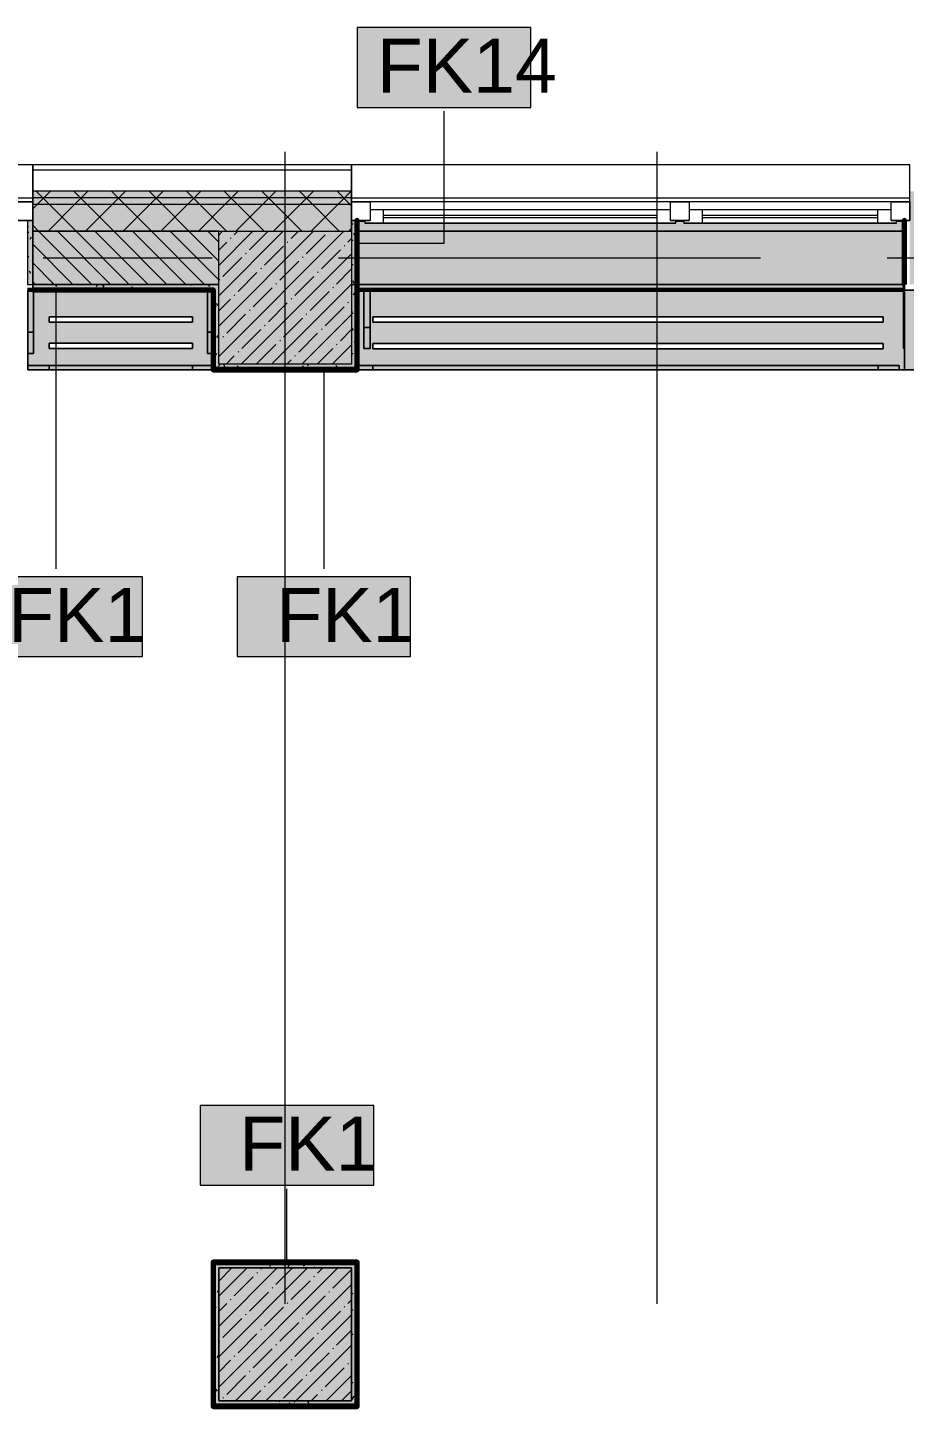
# Model space of a CAD drawing. Header units: millimetres. Extents: x -3817 to 677485, y -22715 to 103890.
# Drawn here: x 621776 to 625075, y 24556 to 29743 of the extents above; entities that cross this region are included whole.
import ezdxf

# ---------------------------------------------------------------- set-up
doc = ezdxf.new("R2010")
doc.units = ezdxf.units.MM
doc.layers.add('PDF _Геометрия', color=7, linetype='Continuous', true_color=0x1d1d1d)
doc.layers.add('PDF _Сплошная заливка', color=7, linetype='Continuous', true_color=0xffffff)
doc.layers.add('PDF _Текст', color=7, linetype='Continuous')
doc.styles.add('PDF GOST-Common', font='arial.ttf')

msp = doc.modelspace()

# ---------------------------------------------------------------- hatches: boundary and pattern name
at = {"layer": 'PDF _Сплошная заливка', "transparency": 33554559}
h = msp.add_hatch(color=256, dxfattribs=at)
h.paths.add_polyline_path([(637045.5, 29076.9), (637045.5, 29126.9), (632535.5, 29126.9), (632535.5, 29076.9), (635653.2, 29076.9)], flags=0)
h.paths.add_polyline_path([(629435.5, 29076.9), (629435.5, 29126.9), (628535.5, 29126.9), (628535.5, 29076.9), (629098, 29076.9)], flags=0)
h.paths.add_polyline_path([(626435.5, 29076.9), (626435.5, 29126.9), (625095.5, 29126.9), (625095.5, 29076.9), (626184.5, 29076.9)], flags=0)
h.paths.add_polyline_path([(622995.5, 29076.9), (622995.5, 29126.9), (621795.5, 29126.9), (621795.5, 29076.9), (622542.8, 29076.9)], flags=0)
h.paths.add_polyline_path([(619295.5, 29076.9), (619295.5, 29126.9), (615045.5, 29126.9), (615045.5, 29076.9), (618901, 29076.9)], flags=0)
h.paths.add_polyline_path([(614145.5, 29076.9), (614145.5, 29126.9), (612045.5, 29126.9), (612045.5, 29076.9), (613802.5, 29076.9)], flags=0)
h.paths.add_polyline_path([(611145.5, 29076.9), (611145.5, 29126.9), (610045.5, 29126.9), (610045.5, 29076.9), (610889, 29076.9)], flags=0)
h.paths.add_polyline_path([(606945.5, 29076.9), (606945.5, 29126.9), (605445.5, 29126.9), (605445.5, 29076.9), (606518.9, 29076.9)], flags=0)
h.paths.add_polyline_path([(602945.5, 29076.9), (602945.5, 29126.9), (601845.7, 29126.9), (601845.7, 29076.9), (602148.7, 29076.9)], flags=0)
h.paths.add_polyline_path([(600692, 29076.9), (600945.7, 29076.9), (600945.7, 29126.9), (599845.5, 29126.9), (599845.5, 29076.9)], flags=0)
h.paths.add_polyline_path([(596745.5, 29076.9), (596745.5, 29126.9), (594245.5, 29126.9), (594245.5, 29076.9), (596321.9, 29076.9)], flags=0)
h = msp.add_hatch(color=256, dxfattribs=at)
h.paths.add_polyline_path([(637045.5, 28976.9), (637045.5, 29076.9), (632535.5, 29076.9), (632535.5, 28976.9), (635653.2, 28976.9)], flags=0)
h.paths.add_polyline_path([(628535.5, 28976.9), (629435.5, 28976.9), (629435.5, 29076.9), (628535.5, 29076.9)], flags=0)
h.paths.add_polyline_path([(626435.5, 28976.9), (626435.5, 29076.9), (625095.5, 29076.9), (625095.5, 28976.9), (626184.5, 28976.9)], flags=0)
h.paths.add_polyline_path([(622995.5, 28976.9), (622995.5, 29076.9), (621795.5, 29076.9), (621795.5, 28976.9), (622542.8, 28976.9)], flags=0)
h.paths.add_polyline_path([(619295.5, 28976.9), (619295.5, 29076.9), (615045.5, 29076.9), (615045.5, 28976.9), (618901, 28976.9)], flags=0)
h.paths.add_polyline_path([(614145.5, 28976.9), (614145.5, 29076.9), (612045.5, 29076.9), (612045.5, 28976.9), (613802.5, 28976.9)], flags=0)
h.paths.add_polyline_path([(611145.5, 28976.9), (611145.5, 29076.9), (610045.5, 29076.9), (610045.5, 28976.9), (610889, 28976.9)], flags=0)
h.paths.add_polyline_path([(606945.5, 28976.9), (606945.5, 29076.9), (605445.5, 29076.9), (605445.5, 28976.9), (606518.9, 28976.9)], flags=0)
h.paths.add_polyline_path([(602945.5, 28976.9), (602945.5, 29076.9), (601845.7, 29076.9), (601845.7, 28976.9), (602148.7, 28976.9)], flags=0)
h.paths.add_polyline_path([(600945.7, 28976.9), (600945.7, 29076.9), (599845.5, 29076.9), (599845.5, 28976.9), (600692, 28976.9)], flags=0)
h.paths.add_polyline_path([(596745.5, 28976.9), (596745.5, 29076.9), (594345.5, 29076.9), (594345.5, 28976.9), (596321.9, 28976.9)], flags=0)
at = {"layer": 'PDF _Сплошная заливка', "true_color": 0xeae6de, "transparency": 33554559}
h = msp.add_hatch(color=254, dxfattribs=at)
h.paths.add_polyline_path([(625075.8, 28455.2), (625074.5, 29015.1), (625045.5, 29015.1), (625045.5, 29006.9), (624245.5, 29006.9), (624245.5, 29015.1), (624215.5, 29015.1), (624215.5, 29006.9), (623045.5, 29006.9), (623045.5, 29015.1), (623016.5, 29015.1), (623015.5, 28455.9), (623999.5, 28455.2)], flags=0)
h.paths.add_polyline_path([(624995.8, 28534.9), (623075.8, 28534.9), (623075.8, 28554.9), (624995.8, 28554.9)], flags=0)
h.paths.add_polyline_path([(624995.8, 28634.9), (623075.8, 28634.9), (623075.8, 28654.9), (624995.8, 28654.9)], flags=0)
at = {"layer": 'PDF _Сплошная заливка', "transparency": 33554559}
h = msp.add_hatch(color=256, dxfattribs=at)
h.paths.add_polyline_path([(636385.5, 28776.9), (636385.5, 28976.9), (633335.5, 28976.9), (633335.5, 28776.9), (635653.2, 28776.9)], flags=0)
h.paths.add_polyline_path([(632835.5, 28776.9), (632835.5, 28976.9), (632535.5, 28976.9), (632535.5, 28776.9), (632739.8, 28776.9)], flags=0)
h.paths.add_polyline_path([(628935.5, 28776.9), (628935.5, 28976.9), (628535.5, 28976.9), (628535.5, 28776.9)], flags=0)
h.paths.add_polyline_path([(626245.5, 28776.9), (626435.5, 28776.9), (626435.5, 28976.9), (626225.5, 28976.9), (626225.5, 28776.9)], flags=0)
h.paths.add_polyline_path([(625725.5, 28776.9), (625725.5, 28976.9), (625095.5, 28976.9), (625095.5, 28776.9), (625456.2, 28776.9)], flags=0)
h.paths.add_polyline_path([(622495.5, 28776.9), (622495.5, 28976.9), (621795.5, 28976.9), (621795.5, 28776.9), (621814.4, 28776.9)], flags=0)
h.paths.add_polyline_path([(618966.5, 28776.9), (619295.5, 28776.9), (619295.5, 28976.9), (618945.5, 28976.9), (618945.5, 28776.9), (618965.5, 28776.9)], flags=0)
h.paths.add_polyline_path([(618172.6, 28776.9), (618345.5, 28776.9), (618345.5, 28976.9), (615045.5, 28976.9), (615045.5, 28776.9), (617835.1, 28776.9)], flags=0)
h.paths.add_polyline_path([(614145.5, 28776.9), (614145.5, 28976.9), (612045.5, 28976.9), (612045.5, 28776.9), (612320.5, 28776.9), (612320.5, 28974.4), (612920.5, 28974.4), (612920.5, 28776.9), (613802.5, 28776.9)], flags=0)
h.paths.add_polyline_path([(611145.5, 28776.9), (611145.5, 28976.9), (610045.5, 28976.9), (610045.5, 28776.9), (610889, 28776.9)], flags=0)
h.paths.add_polyline_path([(606345.5, 28776.9), (606345.5, 28976.9), (605445.5, 28976.9), (605445.5, 28776.9)], flags=0)
h.paths.add_polyline_path([(602945.5, 28776.9), (602945.5, 28976.9), (601845.7, 28976.9), (601845.7, 28776.9), (602148.7, 28776.9)], flags=0)
h.paths.add_polyline_path([(600945.5, 28776.9), (600945.7, 28776.9), (600945.5, 28976.9)], flags=0)
h.paths.add_polyline_path([(600345.5, 28776.9), (600345.5, 28976.9), (599845.5, 28976.9), (599845.5, 28776.9)], flags=0)
h.paths.add_polyline_path([(596745.5, 28776.9), (596745.5, 28976.9), (594945.5, 28976.9), (594945.5, 28776.9), (596590.4, 28776.9)], flags=0)
for points in [[(622495.5, 28476.9), (622995.5, 28476.9), (622995.5, 28976.9), (622495.5, 28976.9), (622495.5, 28776.9)], [(623015.5, 28456.9), (623015.5, 28476.9), (622495.5, 28475.3), (622495.5, 28456.9), (622542.8, 28456.9)], [(622995.5, 25076.9), (623015.5, 25076.9), (623015.5, 25096.9), (622475.5, 25096.9), (622475.5, 25076.9), (622495.5, 25076.9)], [(622995.5, 24556.9), (623015.5, 24556.9), (623015.5, 24576.9), (622495.5, 24576.9), (622495.5, 24556.9)]]:
    msp.add_hatch(color=256, dxfattribs=at).paths.add_polyline_path(points)
h = msp.add_hatch(color=256, dxfattribs=at)
h.paths.add_polyline_path([(622475.5, 28756.9), (622495.5, 28756.9), (622495.5, 28776.9), (621795.5, 28776.9), (621795.5, 28756.9), (621814.4, 28756.9)], flags=0)
h.paths.add_polyline_path([(618965.5, 28756.9), (619295.5, 28756.9), (619295.5, 28776.9), (618965.5, 28776.9)], flags=0)
at = {"layer": 'PDF _Сплошная заливка', "true_color": 0xeae6de, "transparency": 33554559}
h = msp.add_hatch(color=254, dxfattribs=at)
h.paths.add_polyline_path([(622475.5, 28455.2), (622474.5, 28456.9), (622474.5, 28755.1), (621777.1, 28755.1), (621777.1, 28455.2), (622474.5, 28455.2)], flags=0)
h.paths.add_polyline_path([(621857.1, 28535.2), (621857.1, 28555.2), (622397.3, 28555.2), (622397.3, 28535.2)], flags=0)
h.paths.add_polyline_path([(621857.1, 28635.2), (621857.1, 28655.2), (622397.3, 28655.2), (622397.3, 28635.2)], flags=0)
h = msp.add_hatch(color=254, dxfattribs=at)
h.paths.add_polyline_path([(625725.5, 28455.2), (625704.5, 28456.9), (625704.5, 28755.1), (625075, 28755.1), (625075, 28455.2), (625705.5, 28455.2)], flags=0)
h.paths.add_polyline_path([(625655.3, 28535.2), (625155, 28535.2), (625155, 28555.2), (625655.3, 28555.2)], flags=0)
h.paths.add_polyline_path([(625655.3, 28635.2), (625155, 28635.2), (625155, 28655.2), (625655.3, 28655.2)], flags=0)

# ---------------------------------------------------------------- linework, layer by layer
at = {"layer": 'PDF _Геометрия', "color": 7, "lineweight": 9}
for points in [[(623669.9, 29742.8), (623016.8, 29742.8), (623016.8, 29442.8), (623669.9, 29442.8)], [(621795.5, 28776.9), (622495.5, 28776.9), (622495.5, 28976.9), (622995.5, 28976.9), (622995.5, 28476.9), (622495.5, 28476.9), (622495.5, 28776.9)], [(622208.7, 27676.6), (621555.6, 27676.6), (621555.6, 27376.6), (622208.7, 27376.6)], [(623217.5, 27676.6), (622564.4, 27676.6), (622564.4, 27376.6), (623217.5, 27376.6)], [(623078.5, 25688), (622425.4, 25688), (622425.4, 25388), (623078.5, 25388)], [(622995.5, 25076.9), (622495.5, 25076.9), (622495.5, 24576.9), (622995.5, 24576.9)]]:
    msp.add_lwpolyline(points, close=True, dxfattribs=at)
for points in [[(623019.5, 28931.7), (623343.4, 28931.7), (623343.4, 29429)], [(622995.5, 29206.9), (621795.5, 29206.9)], [(622995.5, 29126.9), (621795.5, 29126.9)], [(622995.5, 29101.9), (621795.5, 29101.9)], [(622995.5, 29076.9), (621795.5, 29076.9)], [(621795.5, 28756.9), (622475.5, 28756.9)], [(621882.2, 28756.4), (621882.2, 27706.7)], [(622475.5, 28755.9), (622475.5, 28456.9)], [(622891, 28456.4), (622891, 27706.7)], [(622752, 25097.4), (622752, 25374.1)]]:
    msp.add_lwpolyline(points, dxfattribs=at)
at = {"layer": 'PDF _Геометрия', "color": 253, "lineweight": 9, "true_color": 0xaaaaaa}
for points in [[(622745.5, 24941.5), (622745.5, 26774.9), (622745.5, 29274.9)], [(624145.5, 24941.5), (624145.5, 26774.9), (624145.5, 29274.9)], [(621795.5, 29086.9), (619295.5, 29086.9)], [(625095.5, 29086.9), (622995.5, 29086.9)], [(621725.5, 29016.9), (621795.5, 29016.9)], [(622995.5, 29016.9), (623065.5, 29016.9)], [(623115.5, 29036.9), (624145.5, 29036.9)], [(624145.5, 29026.9), (623115.5, 29026.9)], [(624195.5, 29016.9), (624265.5, 29016.9)], [(624315.5, 29036.9), (624975.5, 29036.9)], [(624975.5, 29026.9), (624315.5, 29026.9)], [(625025.5, 29016.9), (625095.5, 29016.9)], [(621835.2, 28876.9), (622470.2, 28876.9)], [(622946.4, 28876.9), (624533.9, 28876.9)], [(625010.2, 28876.9), (625645.2, 28876.9)]]:
    msp.add_lwpolyline(points, dxfattribs=at)
at = {"layer": 'PDF _Геометрия', "color": 9, "lineweight": 9, "true_color": 0xc0c0c0}
for points in [[(621795.5, 29016.9), (621795.5, 29226.9), (619295.5, 29226.9), (619295.5, 29016.9)], [(625095.5, 29016.9), (625095.5, 29226.9), (622995.5, 29226.9), (622995.5, 29016.9)], [(622475.5, 28456.9), (622495.5, 28456.9), (623015.5, 28456.9), (623015.5, 28476.9), (623015.5, 28776.9), (622995.5, 28776.9), (622995.5, 28476.9), (622495.5, 28476.9), (622495.5, 28756.9), (622495.5, 28776.9), (622495.5, 28976.9), (621795.5, 28976.9), (621795.5, 28776.9), (621795.5, 28756.9), (621775.5, 28756.9), (621795.5, 28756.9), (621795.5, 28776.9)]]:
    msp.add_lwpolyline(points, dxfattribs=at)
for points in [[(621795.5, 28976.9), (622995.5, 28976.9), (622995.5, 29226.9), (621795.5, 29226.9)], [(621795.5, 28776.9), (621795.5, 29016.9), (621775.5, 29016.9), (621775.5, 28776.9)], [(623015.5, 28776.9), (623015.5, 29016.9), (622995.5, 29016.9), (622995.5, 28776.9)], [(623015.5, 25076.9), (623015.5, 25096.9), (622475.5, 25096.9), (622475.5, 25076.9), (622475.5, 24556.9), (622495.5, 24556.9), (623015.5, 24556.9), (623015.5, 24576.9)], [(622995.5, 24576.9), (622495.5, 24576.9), (622495.5, 25076.9), (622995.5, 25076.9)]]:
    msp.add_lwpolyline(points, close=True, dxfattribs=at)
at = {"layer": 'PDF _Геометрия', "color": 116, "lineweight": 13, "true_color": 0x008040}
for points in [[(619295.5, 29101.9), (621795.5, 29101.9)], [(622995.5, 29101.9), (625095.5, 29101.9)]]:
    msp.add_lwpolyline(points, dxfattribs=at)
at = {"layer": 'PDF _Геометрия', "lineweight": 9}
for points in [[(621795.5, 29060.5), (621811.9, 29076.9), (621861.9, 29126.9)], [(622159.1, 28776.9), (621959.1, 28976.9), (621859.1, 29076.9), (621809.1, 29126.9)], [(621853.3, 28976.9), (621953.3, 29076.9), (622003.3, 29126.9)], [(622300.5, 28776.9), (622100.5, 28976.9), (622000.5, 29076.9), (621950.5, 29126.9)], [(621994.7, 28976.9), (622094.7, 29076.9), (622144.7, 29126.9)], [(622441.9, 28776.9), (622241.9, 28976.9), (622141.9, 29076.9), (622091.9, 29126.9)], [(622136.1, 28976.9), (622236.1, 29076.9), (622286.1, 29126.9)], [(622495.5, 28864.7), (622383.4, 28976.9), (622283.4, 29076.9), (622233.4, 29126.9)], [(622277.6, 28976.9), (622377.6, 29076.9), (622427.6, 29126.9)], [(622524.8, 28976.9), (622424.8, 29076.9), (622374.8, 29126.9)], [(622419, 28976.9), (622519, 29076.9), (622569, 29126.9)], [(622666.2, 28976.9), (622566.2, 29076.9), (622516.2, 29126.9)], [(622560.4, 28976.9), (622660.4, 29076.9), (622710.4, 29126.9)], [(622807.6, 28976.9), (622707.6, 29076.9), (622657.6, 29126.9)], [(622701.8, 28976.9), (622801.8, 29076.9), (622851.8, 29126.9)], [(622949, 28976.9), (622849, 29076.9), (622799, 29126.9)], [(622843.2, 28976.9), (622943.2, 29076.9), (622993.2, 29126.9)], [(622995.5, 29071.9), (622990.5, 29076.9), (622940.5, 29126.9)], [(622017.7, 28776.9), (621817.7, 28976.9), (621795.5, 28999.1)], [(622088.4, 28776.9), (621888.4, 28976.9)], [(622229.8, 28776.9), (622029.8, 28976.9)], [(622371.2, 28776.9), (622171.2, 28976.9)], [(622495.5, 28794), (622312.6, 28976.9)], [(622495.5, 28935.5), (622454.1, 28976.9)], [(622495.5, 28962.2), (622510.1, 28976.9)], [(622495.5, 28848.1), (622624.2, 28976.9)], [(622495.5, 28734.1), (622738.2, 28976.9)], [(622495.5, 28620), (622852.3, 28976.9)], [(622495.5, 28506), (622966.3, 28976.9)], [(622539.6, 28949.3), (622542, 28951.7)], [(622553.9, 28963.6), (622567.2, 28976.9)], [(622610.9, 28906.5), (622681.2, 28976.9)], [(622767.7, 28949.3), (622795.3, 28976.9)], [(622824.7, 28892.3), (622896, 28963.6)], [(622981.5, 28935), (622995.5, 28949)], [(622984.7, 28976.9), (622995.5, 28987.7)], [(621947, 28776.9), (621795.5, 28928.4)], [(622495.5, 28905.2), (622525.3, 28935)], [(622580.4, 28476.9), (622995.5, 28891.9)], [(622596.6, 28892.3), (622599, 28894.6)], [(622667.9, 28849.5), (622739.2, 28920.8)], [(622753.4, 28935), (622755.8, 28937.4)], [(622881.7, 28835.2), (622953, 28906.5)], [(622967.3, 28920.8), (622969.6, 28923.2)], [(621876.2, 28776.9), (621795.5, 28857.6)], [(622511.1, 28806.7), (622582.4, 28878)], [(622724.9, 28792.5), (622796.2, 28863.8)], [(622810.5, 28878), (622812.8, 28880.4)], [(622496.8, 28792.5), (622499.2, 28794.9)], [(622568.1, 28749.7), (622639.4, 28821)], [(622653.6, 28835.2), (622656, 28837.6)], [(622781.9, 28735.5), (622853.2, 28806.7)], [(622867.5, 28821), (622869.9, 28823.4)], [(622938.8, 28778.2), (622995.5, 28834.9)], [(621805.5, 28776.9), (621795.5, 28786.9)], [(622553.9, 28735.5), (622556.2, 28737.8)], [(622625.1, 28692.7), (622696.4, 28764)], [(622694.4, 28476.9), (622995.5, 28777.9)], [(622710.7, 28778.2), (622713, 28780.6)], [(622839, 28678.4), (622910.3, 28749.7)], [(622924.5, 28764), (622926.9, 28766.3)], [(622495.5, 28677.1), (622539.6, 28721.2)], [(622682.2, 28635.7), (622753.4, 28706.9)], [(622767.7, 28721.2), (622770.1, 28723.6)], [(622896, 28621.4), (622967.3, 28692.7)], [(622981.5, 28706.9), (622983.9, 28709.3)], [(622525.3, 28592.9), (622596.6, 28664.2)], [(622610.9, 28678.4), (622613.2, 28680.8)], [(622739.2, 28578.6), (622810.5, 28649.9)], [(622808.5, 28476.9), (622995.5, 28663.8)], [(622824.7, 28664.2), (622827.1, 28666.5)], [(622511.1, 28578.6), (622513.5, 28581)], [(622582.4, 28535.9), (622653.6, 28607.2)], [(622667.9, 28621.4), (622670.3, 28623.8)], [(622796.2, 28521.6), (622867.5, 28592.9)], [(622881.7, 28607.2), (622884.1, 28609.5)], [(622953, 28564.4), (622995.5, 28606.8)], [(622495.5, 28563), (622496.8, 28564.4)], [(622639.4, 28478.8), (622710.7, 28550.1)], [(622724.9, 28564.4), (622727.3, 28566.8)], [(622865.5, 28476.9), (622924.5, 28535.9)], [(622922.5, 28476.9), (622995.5, 28549.8)], [(622938.8, 28550.1), (622941.1, 28552.5)], [(622523.3, 28476.9), (622553.9, 28507.4)], [(622568.1, 28521.6), (622570.5, 28524)], [(622751.4, 28476.9), (622767.7, 28493.1)], [(622781.9, 28507.4), (622784.3, 28509.7)], [(622979.5, 28476.9), (622981.5, 28478.8)], [(622495.5, 24970.5), (622601.9, 25076.9)], [(622495.5, 24856.4), (622715.9, 25076.9)], [(622495.5, 24742.4), (622830, 25076.9)], [(622495.5, 24628.3), (622944, 25076.9)], [(622496.8, 25028.9), (622544.8, 25076.9)], [(622639.4, 25057.4), (622641.8, 25059.7)], [(622653.6, 25071.6), (622658.9, 25076.9)], [(622710.7, 25014.6), (622772.9, 25076.9)], [(622867.5, 25057.4), (622887, 25076.9)], [(622924.5, 25000.3), (622995.5, 25071.3)], [(622553.9, 24971.8), (622625.1, 25043.1)], [(622558, 24576.9), (622995.5, 25014.3)], [(622696.4, 25000.3), (622698.8, 25002.7)], [(622767.7, 24957.6), (622839, 25028.9)], [(622853.2, 25043.1), (622855.6, 25045.5)], [(622539.6, 24957.6), (622542, 24959.9)], [(622610.9, 24914.8), (622682.2, 24986.1)], [(622824.7, 24900.5), (622896, 24971.8)], [(622910.3, 24986.1), (622912.6, 24988.5)], [(622981.5, 24943.3), (622995.5, 24957.2)], [(622495.5, 24913.4), (622525.3, 24943.3)], [(622596.6, 24900.5), (622599, 24902.9)], [(622667.9, 24857.8), (622739.2, 24929.1)], [(622672.1, 24576.9), (622995.5, 24900.2)], [(622753.4, 24943.3), (622755.8, 24945.7)], [(622881.7, 24843.5), (622953, 24914.8)], [(622967.3, 24929.1), (622969.6, 24931.4)], [(622511.1, 24815), (622582.4, 24886.3)], [(622653.6, 24843.5), (622656, 24845.9)], [(622724.9, 24800.8), (622796.2, 24872)], [(622810.5, 24886.3), (622812.8, 24888.7)], [(622496.8, 24800.8), (622499.2, 24803.1)], [(622568.1, 24758), (622639.4, 24829.3)], [(622781.9, 24743.7), (622853.2, 24815)], [(622867.5, 24829.3), (622869.9, 24831.6)], [(622938.8, 24786.5), (622995.5, 24843.2)], [(622553.9, 24743.7), (622556.2, 24746.1)], [(622625.1, 24701), (622696.4, 24772.2)], [(622710.7, 24786.5), (622713, 24788.9)], [(622786.1, 24576.9), (622995.5, 24786.2)], [(622839, 24686.7), (622910.3, 24758)], [(622924.5, 24772.2), (622926.9, 24774.6)], [(622495.5, 24685.3), (622539.6, 24729.5)], [(622682.2, 24643.9), (622753.4, 24715.2)], [(622767.7, 24729.5), (622770.1, 24731.8)], [(622896, 24629.7), (622967.3, 24701)], [(622981.5, 24715.2), (622983.9, 24717.6)], [(622525.3, 24601.2), (622596.6, 24672.5)], [(622610.9, 24686.7), (622613.2, 24689.1)], [(622739.2, 24586.9), (622810.5, 24658.2)], [(622824.7, 24672.5), (622827.1, 24674.8)], [(622900.2, 24576.9), (622995.5, 24672.1)], [(622511.1, 24586.9), (622513.5, 24589.3)], [(622615.1, 24576.9), (622653.6, 24615.4)], [(622667.9, 24629.7), (622670.3, 24632.1)], [(622843.2, 24576.9), (622867.5, 24601.2)], [(622881.7, 24615.4), (622884.1, 24617.8)], [(622957.2, 24576.9), (622995.5, 24615.1)]]:
    msp.add_lwpolyline(points, dxfattribs=at)
at = {"layer": 'PDF _Геометрия', "color": 253, "lineweight": 13, "true_color": 0xaaaaaa}
for points in [[(621795.5, 29086.9), (621795.5, 29016.9), (621725.5, 29016.9), (621725.5, 29086.9)], [(623065.5, 29086.9), (623065.5, 29016.9), (622995.5, 29016.9), (622995.5, 29086.9)], [(623045.5, 29006.9), (624215.5, 29006.9), (624215.5, 29016.9), (624195.5, 29016.9), (624195.5, 29056.9), (623065.5, 29056.9), (623065.5, 29016.9), (623045.5, 29016.9)], [(624265.5, 29086.9), (624265.5, 29016.9), (624195.5, 29016.9), (624195.5, 29086.9)], [(624245.5, 29006.9), (625045.5, 29006.9), (625045.5, 29016.9), (625025.5, 29016.9), (625025.5, 29056.9), (624265.5, 29056.9), (624265.5, 29016.9), (624245.5, 29016.9)], [(625095.5, 29086.9), (625095.5, 29016.9), (625025.5, 29016.9), (625025.5, 29086.9)]]:
    msp.add_lwpolyline(points, close=True, dxfattribs=at)
for points in [[(623115.5, 29006.9), (623115.5, 29056.9)], [(624145.5, 29006.9), (624145.5, 29056.9)], [(624315.5, 29006.9), (624315.5, 29056.9)], [(624975.5, 29006.9), (624975.5, 29056.9)], [(624215.5, 29006.9), (623045.5, 29006.9)], [(625045.5, 29006.9), (624245.5, 29006.9)]]:
    msp.add_lwpolyline(points, dxfattribs=at)
at = {"layer": 'PDF _Геометрия', "color": 253, "lineweight": 9, "true_color": 0x9b9b9b}
for points in [[(621778.9, 28996.2), (621775.5, 28990.2)], [(622995.5, 29004.1), (623000.6, 29004.1)], [(623015.5, 29007.9), (623014.7, 29009.2)], [(621775.5, 28973.6), (621781.4, 28973.6)], [(621790.1, 28954.6), (621785.1, 28945.9)], [(623008.6, 28958.9), (623003.5, 28967.6)], [(622995.5, 28943.1), (623000.6, 28943.1)], [(623012.6, 28890.9), (623007.6, 28899.6)], [(623015.5, 28943.4), (623013.8, 28940.4)], [(621775.5, 28882.1), (621781.4, 28882.1)], [(621795.5, 28865.5), (621794.2, 28867.7)], [(622995.5, 28851.7), (623000.6, 28851.7)], [(621788, 28817.3), (621783, 28826.1)], [(623005.6, 28781.2), (623000.5, 28789.9)], [(623015.5, 28825), (623011.7, 28831.5)], [(621862.7, 28760.2), (621872.8, 28760.2)], [(621886.6, 28768.6), (621881.8, 28776.9)], [(621954.2, 28760.2), (621964.2, 28760.2)], [(621997.2, 28764.6), (621992.7, 28756.9)], [(622015.1, 28760.2), (622025.2, 28760.2)], [(622038.8, 28775.8), (622033.8, 28767.1)], [(622064.3, 28765.7), (622059.2, 28774.4)], [(622104.5, 28756.9), (622100.9, 28763.2)], [(622145, 28776.9), (622143.5, 28774.1)], [(622167.5, 28760.2), (622177.6, 28760.2)], [(622173.9, 28758.6), (622168.9, 28767.3)], [(622242.9, 28763.5), (622239.1, 28756.9)], [(622259, 28760.2), (622269, 28760.2)], [(622311, 28759.4), (622309.5, 28756.9)], [(622350.9, 28756.9), (622346.6, 28764.3)], [(622350.4, 28760.2), (622360.5, 28760.2)], [(622391.4, 28776.9), (622389.2, 28773)], [(622446.1, 28774.9), (622444.9, 28776.9)], [(622461.8, 28776.9), (622457.2, 28769)], [(623006.5, 28745), (623001.5, 28736.3)], [(622484.6, 28694.4), (622479.6, 28685.7)], [(622491.8, 28695.7), (622486.8, 28704.4)], [(622475.5, 28668.8), (622482.4, 28668.8)], [(622998.5, 28671.5), (622995.5, 28676.8)], [(622995.5, 28668.8), (623000.6, 28668.8)], [(623013.6, 28635.3), (623008.6, 28626.6)], [(622491.7, 28584.7), (622486.6, 28576)], [(622995.5, 28607.8), (623000.6, 28607.8)], [(623002.6, 28603.5), (622997.5, 28612.2)], [(622475.5, 28577.3), (622482.4, 28577.3)], [(623009.5, 28567.3), (623004.5, 28558.6)], [(622477.6, 28476.4), (622475.5, 28480.2)], [(622487.6, 28516.7), (622482.5, 28508)], [(622833, 28470.4), (622829.3, 28476.9)], [(622901.1, 28474.5), (622899.7, 28476.9)], [(622995.5, 28516.4), (623000.6, 28516.4)], [(622475.5, 28455.4), (622482.4, 28455.4)], [(622498.7, 28475.1), (622495.5, 28469.4), (622493.7, 28466.3)], [(622519.3, 28465.2), (622514.2, 28473.9)], [(622566.8, 28471), (622561.7, 28462.3)], [(622655.2, 28455.4), (622665.3, 28455.4)], [(622746.7, 28455.4), (622756.7, 28455.4)], [(622812.5, 28469.9), (622807.5, 28461.2)], [(622807.6, 28455.4), (622817.7, 28455.4)], [(622880.5, 28465.8), (622875.5, 28457.1)], [(622942.7, 28463.3), (622937.7, 28472)], [(622960, 28455.4), (622970.1, 28455.4)], [(622981.6, 28456.9), (622979.3, 28460.9)], [(622477.7, 25062.5), (622475.5, 25066.4)], [(622495.5, 25055.6), (622493.6, 25052.5)], [(622691.6, 25090.5), (622686.6, 25081.8)], [(622708.2, 25090), (622704.2, 25096.9)], [(622759.6, 25086.5), (622754.6, 25077.8)], [(622776.2, 25094.1), (622774.6, 25096.9)], [(622817.9, 25082.9), (622812.9, 25091.6)], [(622856.6, 25076.9), (622854.5, 25080.5)], [(622953.9, 25091.1), (622950.6, 25096.9)], [(622976.8, 25096.9), (622973.9, 25091.9)], [(622481.8, 24994.5), (622476.8, 25003.2)], [(623015.5, 25041.9), (623011.5, 25035)], [(622475.5, 24980.7), (622482.4, 24980.7)], [(622494.6, 24993.1), (622489.5, 24984.4)], [(622995.5, 24980.7), (623000.6, 24980.7)], [(622485.9, 24926.4), (622480.9, 24935.1)], [(622995.5, 24919.7), (623000.6, 24919.7)], [(622475.5, 24889.3), (622482.4, 24889.3)], [(622995.5, 24828.3), (623000.6, 24828.3)], [(623015.4, 24798), (623010.4, 24789.3)], [(622475.5, 24767.3), (622482.4, 24767.3)], [(622493.5, 24747.4), (622488.4, 24738.7)], [(623015.5, 24740.7), (623011, 24748.5)], [(622475.5, 24645.4), (622482.4, 24645.4)], [(622995.5, 24645.4), (623000.6, 24645.4)], [(623015.5, 24679.7), (623015.1, 24680.4)], [(622491.1, 24612.7), (622486, 24621.4)], [(623003.2, 24593.9), (622998.1, 24585.2)], [(622547.9, 24575.1), (622546.9, 24576.9)], [(622564.5, 24565.6), (622559.5, 24556.9)], [(622632.5, 24561.5), (622629.8, 24556.9)], [(622711.8, 24576.9), (622710.8, 24575.1)], [(622725.6, 24572.1), (622722.9, 24576.9)], [(622767.3, 24561), (622762.2, 24569.7)], [(622782.2, 24576.9), (622778.8, 24571)], [(622835.3, 24565), (622830.3, 24573.8)], [(622875.2, 24556.9), (622871.9, 24562.6)], [(622878.3, 24560.4), (622876.2, 24556.9)], [(622995.5, 24584.5), (623000.6, 24584.5)], [(623013, 24562.1), (623008, 24570.8)]]:
    msp.add_lwpolyline(points, dxfattribs=at)
at = {"layer": 'PDF _Геометрия', "color": 7, "lineweight": 70, "true_color": 0xffd2ff}
for points in [[(623016.5, 28776.9), (623016.5, 29016.9), (623015.5, 29016.9), (623015.5, 28776.9)], [(625075.5, 28776.9), (625075.5, 29016.9), (625074.5, 29016.9), (625074.5, 28776.9)]]:
    msp.add_lwpolyline(points, close=True, dxfattribs=at)
at = {"layer": 'PDF _Геометрия', "color": 8, "lineweight": 9, "true_color": 0x808080}
for points in [[(623045.5, 29015.1), (623016.5, 29015.1)], [(624245.5, 29015.1), (624215.5, 29015.1)], [(625074.5, 29015.1), (625045.5, 29015.1)], [(622474.5, 28755.1), (621777.1, 28755.1), (621777.1, 28455.2), (622477.3, 28455.2), (621777.1, 28455.2), (621777.1, 28755.1)], [(622397.3, 28655.2), (622397.3, 28635.2), (621857.1, 28635.2), (621857.1, 28655.2)], [(622397.3, 28655.2), (621857.1, 28655.2), (621857.1, 28635.2), (622397.3, 28635.2)], [(623075.8, 28654.9), (624995.8, 28654.9), (624995.8, 28634.9), (623075.8, 28634.9)], [(623075.8, 28654.9), (623075.8, 28634.9), (624995.8, 28634.9), (624995.8, 28654.9)], [(622397.3, 28555.2), (622397.3, 28535.2), (621857.1, 28535.2), (621857.1, 28555.2)], [(622397.3, 28555.2), (621857.1, 28555.2), (621857.1, 28535.2), (622397.3, 28535.2)], [(623075.8, 28554.9), (624995.8, 28554.9), (624995.8, 28534.9), (623075.8, 28534.9)], [(623075.8, 28554.9), (623075.8, 28534.9), (624995.8, 28534.9), (624995.8, 28554.9)], [(621777.1, 28455.2), (621777.1, 28471.2)]]:
    msp.add_lwpolyline(points, close=True, dxfattribs=at)
at = {"layer": 'PDF _Геометрия', "color": 9, "lineweight": 9, "true_color": 0xcbc7bf}
for points in [[(623016.5, 28976.9), (625074.5, 28976.9)], [(623016.5, 28776.9), (625075.8, 28776.9)], [(623016.5, 28756.9), (625075.8, 28756.9)]]:
    msp.add_lwpolyline(points, close=True, dxfattribs=at)
msp.add_lwpolyline([(623016.5, 28976.9), (625074.5, 28976.9)], dxfattribs=at)
at = {"layer": 'PDF _Геометрия', "color": 253, "lineweight": 9, "true_color": 0xaba79f}
for points in [[(625071.5, 28755.9), (625071.5, 28615.1), (625071.5, 28755.9), (625071.5, 28535.1), (625071.5, 28815.1), (625074.5, 28815.1)], [(625075, 28457.1), (625075, 28755.1)], [(622474.5, 28471.2), (621777.1, 28471.2), (622474.5, 28471.2)], [(622397.1, 28471.2), (621857.1, 28471.2), (622397.1, 28471.2)], [(623016.5, 28471.2), (625055.8, 28471.2), (623016.5, 28471.2)], [(623075.8, 28471.2), (624975.8, 28471.2), (623075.8, 28471.2)]]:
    msp.add_lwpolyline(points, dxfattribs=at)
at = {"layer": 'PDF _Геометрия', "color": 231, "lineweight": 53, "true_color": 0xff80c0}
for points in [[(621775.5, 28756.9), (621795.5, 28756.9)], [(621795.5, 28755.9), (621775.5, 28755.9)]]:
    msp.add_lwpolyline(points, dxfattribs=at)
at = {"layer": 'PDF _Геометрия', "color": 231, "lineweight": 70, "true_color": 0xff80c0}
msp.add_lwpolyline([(621795.5, 28756.9), (621795.5, 28755.9), (622474.5, 28755.9), (622474.5, 28455.9), (622475.5, 28455.9), (623016.5, 28455.9), (623016.5, 28456.9), (623016.5, 28776.9), (623015.5, 28776.9), (623015.5, 28456.9), (622475.5, 28456.9)], dxfattribs=at)
at = {"layer": 'PDF _Геометрия', "color": 231, "lineweight": 9, "true_color": 0xff80c0}
msp.add_lwpolyline([(622475.5, 28456.9), (622475.5, 28755.9), (622475.5, 28756.9), (621795.5, 28756.9)], dxfattribs=at)
at = {"layer": 'PDF _Геометрия', "color": 253, "lineweight": 9, "true_color": 0xaba79f}
for points in [[(621798.5, 28516.9), (621798.5, 28755.1), (621798.5, 28596.9), (621798.5, 28755.1)], [(622453.5, 28516.9), (622453.5, 28755.1), (622453.5, 28596.9), (622453.5, 28755.1)], [(623041.5, 28535.1), (623041.5, 28755.9), (623041.5, 28615.1), (623041.5, 28755.9)], [(623065.5, 28535.1), (623065.5, 28755.9), (623065.5, 28615.1), (623065.5, 28755.9)], [(623065.5, 28535.1), (623041.5, 28535.1)], [(625075, 28535.1), (625071.5, 28535.1)], [(621798.5, 28516.9), (621777.1, 28516.9)], [(622474.5, 28516.9), (622453.5, 28516.9)], [(625055.8, 28471.2), (625055.8, 28456)]]:
    msp.add_lwpolyline(points, close=True, dxfattribs=at)
at = {"layer": 'PDF _Геометрия', "color": 8, "lineweight": 9, "true_color": 0x808080}
for points in [[(625075.8, 28455.2), (622995.8, 28455.2), (625075.8, 28455.2), (625075.8, 28776.9), (625075.8, 28755.1), (625704.5, 28755.1), (625075, 28755.1), (625075, 28455.2), (625735.3, 28455.2), (625075, 28455.2)], [(622477.1, 28455.2), (621777.1, 28455.2), (622477.1, 28455.2)], [(622397.1, 28455.2), (621857.1, 28455.2), (622397.1, 28455.2)], [(622995.8, 28455.2), (625055.8, 28455.2), (622995.8, 28455.2)], [(623075.8, 28455.2), (624975.8, 28455.2), (623075.8, 28455.2)]]:
    msp.add_lwpolyline(points, dxfattribs=at)
at = {"layer": 'PDF _Геометрия', "color": 231, "lineweight": 53, "true_color": 0xeaa7bf}
for points in [[(623016.5, 28756.9), (625075.8, 28756.9)], [(625075.8, 28755.9), (623016.5, 28755.9)]]:
    msp.add_lwpolyline(points, dxfattribs=at)
at = {"layer": 'PDF _Геометрия', "color": 254, "lineweight": 9, "true_color": 0xd5d3cf}
for points in [[(621798.5, 28596.9), (621777.1, 28596.9)], [(622474.5, 28596.9), (622453.5, 28596.9)], [(623065.5, 28615.1), (623041.5, 28615.1)], [(625075, 28615.1), (625071.5, 28615.1)], [(621857.1, 28455.2), (621857.1, 28471.2)], [(622397.1, 28455.2), (622397.1, 28471.2)], [(624975.8, 28471.2), (624975.8, 28455.2)]]:
    msp.add_lwpolyline(points, close=True, dxfattribs=at)
msp.add_lwpolyline([(623075.8, 28455.2), (623075.8, 28471.2), (623075.8, 28455.2)], dxfattribs=at)
at = {"layer": 'PDF _Геометрия', "color": 231, "lineweight": 70, "true_color": 0xff80c0}
for points in [[(623016.5, 25096.9), (623016.5, 25097.9), (622474.5, 25097.9), (622474.5, 25096.9), (622474.5, 24555.9), (622475.5, 24555.9), (623016.5, 24555.9), (623016.5, 24556.9)], [(623015.5, 24556.9), (622475.5, 24556.9), (622475.5, 25096.9), (623015.5, 25096.9)]]:
    msp.add_lwpolyline(points, close=True, dxfattribs=at)
at = {"layer": 'PDF _Сплошная заливка', "lineweight": 9, "transparency": 33554559}
for points in [[(623669.9, 29742.8), (623016.8, 29742.8), (623669.9, 29442.8), (623016.8, 29442.8)], [(622208.7, 27676.6), (621555.6, 27676.6), (622208.7, 27376.6), (621555.6, 27376.6)], [(623217.5, 27676.6), (622564.4, 27676.6), (623217.5, 27376.6), (622564.4, 27376.6)], [(623078.5, 25688), (622425.4, 25688), (623078.5, 25388), (622425.4, 25388)]]:
    msp.add_solid(points, dxfattribs=at)
at = {"layer": 'PDF _Сплошная заливка', "lineweight": 35, "transparency": 33554559}
for points in [[(621795.5, 28776.9), (621795.5, 29016.9), (621775.5, 28776.9), (621775.5, 29016.9)], [(623015.5, 28776.9), (623015.5, 29016.9), (622995.5, 28776.9), (622995.5, 29016.9)], [(622495.5, 28456.9), (622495.5, 28756.9), (622475.5, 28456.9), (622475.5, 28755.9)], [(623015.5, 28476.9), (623015.5, 28776.9), (622995.5, 28476.9), (622995.5, 28776.9)], [(622495.5, 24556.9), (622495.5, 25076.9), (622475.5, 24556.9), (622475.5, 25076.9)], [(622495.5, 24576.9), (622995.5, 24576.9), (622495.5, 25076.9), (622995.5, 25076.9)], [(623015.5, 24576.9), (623015.5, 25076.9), (622995.5, 24576.9), (622995.5, 25076.9)]]:
    msp.add_solid(points, dxfattribs=at)
at = {"layer": 'PDF _Сплошная заливка', "color": 254, "lineweight": 35, "true_color": 0xffb9dc, "transparency": 33554559}
for points in [[(621795.5, 28755.9), (621795.5, 28756.9), (621775.5, 28755.9)], [(622474.5, 28755.9), (622475.5, 28756.9), (621814.4, 28755.9)], [(622474.5, 28455.9), (622475.5, 28456.9), (622474.5, 28475.3)], [(623016.5, 28455.9), (623015.5, 28456.9), (622542.8, 28455.9)], [(622474.5, 24555.9), (622475.5, 24556.9), (622474.5, 25096.9)], [(623015.5, 25096.9), (623016.5, 25097.9), (622475.5, 25096.9)], [(623016.5, 24555.9), (623015.5, 24556.9), (622475.5, 24555.9)]]:
    msp.add_solid(points, dxfattribs=at)
at = {"layer": 'PDF _Сплошная заливка', "color": 254, "lineweight": 35, "true_color": 0xeac4cd, "transparency": 33554559}
msp.add_solid([(625075.8, 28755.9), (625075.8, 28756.9), (625018.2, 28755.9)], dxfattribs=at)

# ---------------------------------------------------------------- texts
at = {"layer": 'PDF _Текст', "char_height": 203.2, "attachment_point": 4, "style": 'PDF GOST-Common'}
for s, insert in [('FK14', (623089.6, 29599.4)), ('FK1', (621702.7, 27533.2)), ('FK1', (622711.5, 27533.2)), ('FK1', (622572.5, 25544.6))]:
    msp.add_mtext(s, dxfattribs=dict(at, insert=insert))

doc.saveas('drawing.dxf')
